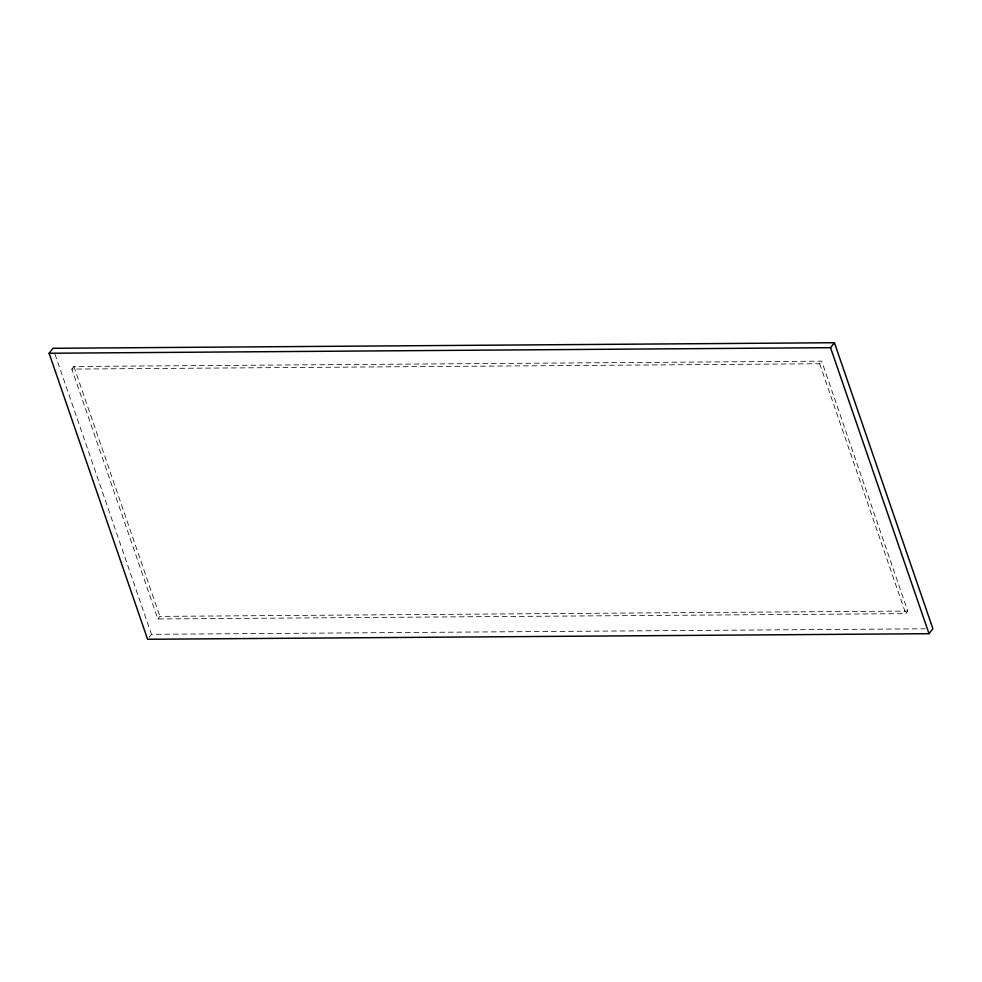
<?xml version="1.0" encoding="UTF-8"?>
<svg xmlns="http://www.w3.org/2000/svg" width="982" height="982" viewBox="0 0 982 982"><rect width="100%" height="100%" fill="white"/><g stroke="black" fill="none" stroke-linecap="round" stroke-linejoin="round"><path stroke-width="0.74" stroke-dasharray="4.91 3.68" d="M71.846 369.085L73.871 366.495L821.701 361.167L907.749 611.062L905.723 613.64L157.881 618.979L71.846 369.085L819.675 363.745L821.701 361.167M157.881 618.979L159.919 616.389L907.749 611.062M149.141 637.293L151.461 634.323L925.24 628.799M819.675 363.745L905.723 613.64M73.871 366.495L159.919 616.389M54.967 354.085L151.461 634.323"/><path stroke-width="1.47" d="M49.1 353.25L52.979 348.303L834.418 342.73L932.9 628.75L929.021 633.697L147.582 639.27L49.1 353.25L830.539 347.677L834.418 342.73M830.539 347.677L929.021 633.697"/></g></svg>
